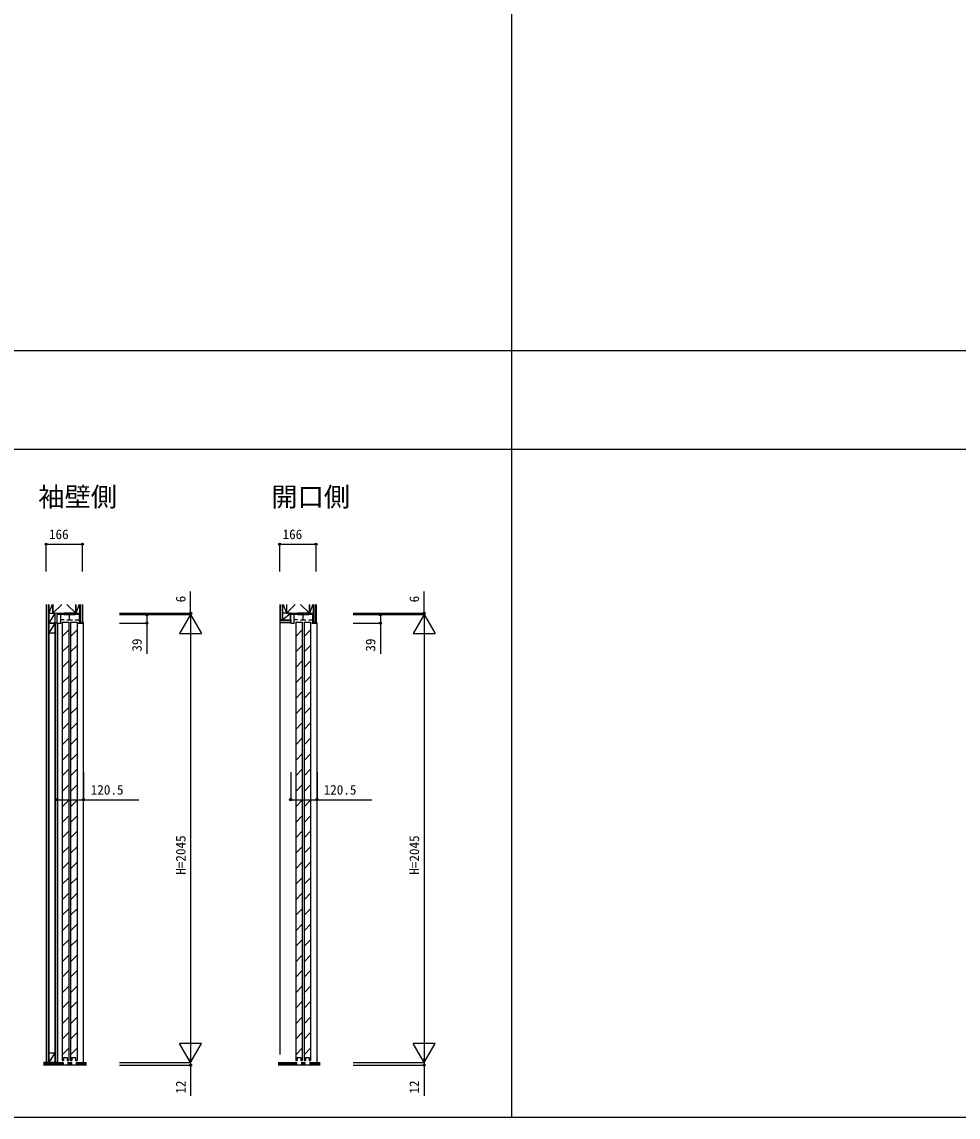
# Model space of a CAD drawing. Units: millimetres, scale not verified. Extents: x -14341 to 14340, y -10000 to 10000.
# Drawn here: x -10877 to -6603, y -10000 to -5000 of the extents above; entities that cross this region are included whole.
import ezdxf
from ezdxf.enums import TextEntityAlignment as Align

# ---------------------------------------------------------------- set-up
doc = ezdxf.new("R2010")
doc.units = ezdxf.units.MM
doc.header["$LTSCALE"] = 50
for name, color, linetype in [('0-0_0', 7, 'Continuous'), ('0-3_YKK_C1', 4, 'Continuous'), ('0-4_YKK_F1', 7, 'Continuous'), ('0-5_YKK_N1', 2, 'Continuous'), ('0-6_YKK_Z1', 7, 'Continuous')]:
    doc.layers.add(name, color=color, linetype=linetype)
doc.styles.add('ＭＳ ゴシック', font='')
doc.styles.get('ＭＳ ゴシック').set_extended_font_data('MS Gothic')

msp = doc.modelspace()

# ---------------------------------------------------------------- linework, layer by layer
at = {"layer": '0-3_YKK_C1'}
for p, q in [((-10616.4, -7706.3), (-10716.6, -7706.3)), ((-10716.6, -7745.3), (-10716.6, -7706.3)), ((-10716.6, -7745.3), (-10698.6, -7745.3)), ((-10701.6, -7706.3), (-10701.6, -7745.3)), ((-10684.8, -7730.1), (-10701.6, -7730.1)), ((-10693.6, -7740.3), (-10663.6, -7740.3)), ((-10693.6, -7740.3), (-10693.6, -9742.3)), ((-10672.4, -7730.1), (-10646.8, -7730.1)), ((-10663.6, -7740.3), (-10663.6, -9742.3)), ((-10659.6, -7730.1), (-10659.6, -7706.3)), ((-10655.6, -7740.3), (-10625.6, -7740.3)), ((-10655.6, -7740.3), (-10655.6, -9742.3)), ((-10634.4, -7730.1), (-10616.4, -7730.1)), ((-10625.6, -7740.3), (-10625.6, -9742.3)), ((-10620.6, -7745.3), (-10596.1, -7745.3)), ((-10616.4, -7706.3), (-10616.4, -7745.3)), ((-10596.1, -9751.3), (-10596.1, -7742.8)), ((-9549.9, -7706.3), (-9650.1, -7706.3)), ((-9650.1, -7745.3), (-9650.1, -7706.3)), ((-9650.1, -7745.3), (-9632.1, -7745.3)), ((-9635.1, -7706.3), (-9635.1, -7745.3)), ((-9618.3, -7730.1), (-9635.1, -7730.1)), ((-9627.1, -7740.3), (-9597.1, -7740.3)), ((-9627.1, -7740.3), (-9627.1, -9742.3)), ((-9605.9, -7730.1), (-9580.3, -7730.1)), ((-9597.1, -7740.3), (-9597.1, -9742.3)), ((-9593.1, -7730.1), (-9593.1, -7706.3)), ((-9589.1, -7740.3), (-9559.1, -7740.3)), ((-9589.1, -7740.3), (-9589.1, -9742.3)), ((-9567.9, -7730.1), (-9549.9, -7730.1)), ((-9559.1, -7740.3), (-9559.1, -9742.3)), ((-9554.1, -7745.3), (-9529.6, -7745.3)), ((-9549.9, -7706.3), (-9549.9, -7745.3)), ((-9529.6, -9751.3), (-9529.6, -7742.8)), ((-10693.6, -7806.1), (-10663.6, -7776.1)), ((-10655.6, -7806.1), (-10625.6, -7776.1)), ((-9627.1, -7806.1), (-9597.1, -7776.1)), ((-9589.1, -7806.1), (-9559.1, -7776.1)), ((-10693.6, -7876.81), (-10663.6, -7846.81)), ((-10655.6, -7876.81), (-10625.6, -7846.81)), ((-9627.1, -7876.81), (-9597.1, -7846.81)), ((-9589.1, -7876.81), (-9559.1, -7846.81)), ((-10693.6, -7947.52), (-10663.6, -7917.52)), ((-10655.6, -7947.52), (-10625.6, -7917.52)), ((-9627.1, -7947.52), (-9597.1, -7917.52)), ((-9589.1, -7947.52), (-9559.1, -7917.52)), ((-10693.6, -8018.23), (-10663.6, -7988.23)), ((-10655.6, -8018.23), (-10625.6, -7988.23)), ((-9627.1, -8018.23), (-9597.1, -7988.23)), ((-9589.1, -8018.23), (-9559.1, -7988.23)), ((-10693.6, -8088.94), (-10663.6, -8058.94)), ((-10655.6, -8088.94), (-10625.6, -8058.94)), ((-9627.1, -8088.94), (-9597.1, -8058.94)), ((-9589.1, -8088.94), (-9559.1, -8058.94)), ((-10693.6, -8159.65), (-10663.6, -8129.65)), ((-10655.6, -8159.65), (-10625.6, -8129.65)), ((-9627.1, -8159.65), (-9597.1, -8129.65)), ((-9589.1, -8159.65), (-9559.1, -8129.65)), ((-10693.6, -8230.36), (-10663.6, -8200.36)), ((-10655.6, -8230.36), (-10625.6, -8200.36)), ((-9627.1, -8230.36), (-9597.1, -8200.36)), ((-9589.1, -8230.36), (-9559.1, -8200.36)), ((-10693.6, -8301.07), (-10663.6, -8271.07)), ((-10655.6, -8301.07), (-10625.6, -8271.07)), ((-9627.1, -8301.07), (-9597.1, -8271.07)), ((-9589.1, -8301.07), (-9559.1, -8271.07)), ((-10693.6, -8371.78), (-10663.6, -8341.78)), ((-10655.6, -8371.78), (-10625.6, -8341.78)), ((-9627.1, -8371.78), (-9597.1, -8341.78)), ((-9589.1, -8371.78), (-9559.1, -8341.78)), ((-10693.6, -8442.49), (-10663.6, -8412.49)), ((-10655.6, -8442.49), (-10625.6, -8412.49)), ((-9627.1, -8442.49), (-9597.1, -8412.49)), ((-9589.1, -8442.49), (-9559.1, -8412.49)), ((-10693.6, -8513.2), (-10663.6, -8483.2)), ((-10655.6, -8513.2), (-10625.6, -8483.2)), ((-9627.1, -8513.2), (-9597.1, -8483.2)), ((-9589.1, -8513.2), (-9559.1, -8483.2)), ((-10693.6, -8583.92), (-10663.6, -8553.92)), ((-10655.6, -8583.92), (-10625.6, -8553.92)), ((-9627.1, -8583.92), (-9597.1, -8553.92)), ((-9589.1, -8583.92), (-9559.1, -8553.92)), ((-10693.6, -8654.63), (-10663.6, -8624.63)), ((-10655.6, -8654.63), (-10625.6, -8624.63)), ((-9627.1, -8654.63), (-9597.1, -8624.63)), ((-9589.1, -8654.63), (-9559.1, -8624.63)), ((-10693.6, -8725.34), (-10663.6, -8695.34)), ((-10655.6, -8725.34), (-10625.6, -8695.34)), ((-9627.1, -8725.34), (-9597.1, -8695.34)), ((-9589.1, -8725.34), (-9559.1, -8695.34)), ((-10693.6, -8796.05), (-10663.6, -8766.05)), ((-10655.6, -8796.05), (-10625.6, -8766.05)), ((-9627.1, -8796.05), (-9597.1, -8766.05)), ((-9589.1, -8796.05), (-9559.1, -8766.05)), ((-10693.6, -8866.76), (-10663.6, -8836.76)), ((-10655.6, -8866.76), (-10625.6, -8836.76)), ((-9627.1, -8866.76), (-9597.1, -8836.76)), ((-9589.1, -8866.76), (-9559.1, -8836.76)), ((-10693.6, -8937.47), (-10663.6, -8907.47)), ((-10655.6, -8937.47), (-10625.6, -8907.47)), ((-9627.1, -8937.47), (-9597.1, -8907.47)), ((-9589.1, -8937.47), (-9559.1, -8907.47)), ((-10693.6, -9008.18), (-10663.6, -8978.18)), ((-10655.6, -9008.18), (-10625.6, -8978.18)), ((-9627.1, -9008.18), (-9597.1, -8978.18)), ((-9589.1, -9008.18), (-9559.1, -8978.18)), ((-10693.6, -9078.89), (-10663.6, -9048.89)), ((-10655.6, -9078.89), (-10625.6, -9048.89)), ((-9627.1, -9078.89), (-9597.1, -9048.89)), ((-9589.1, -9078.89), (-9559.1, -9048.89)), ((-10693.6, -9149.6), (-10663.6, -9119.6)), ((-10655.6, -9149.6), (-10625.6, -9119.6)), ((-9627.1, -9149.6), (-9597.1, -9119.6)), ((-9589.1, -9149.6), (-9559.1, -9119.6)), ((-10693.6, -9220.31), (-10663.6, -9190.31)), ((-10655.6, -9220.31), (-10625.6, -9190.31)), ((-9627.1, -9220.31), (-9597.1, -9190.31)), ((-9589.1, -9220.31), (-9559.1, -9190.31)), ((-10693.6, -9291.02), (-10663.6, -9261.02)), ((-10655.6, -9291.02), (-10625.6, -9261.02)), ((-9627.1, -9291.02), (-9597.1, -9261.02)), ((-9589.1, -9291.02), (-9559.1, -9261.02)), ((-10693.6, -9361.73), (-10663.6, -9331.73)), ((-10655.6, -9361.73), (-10625.6, -9331.73)), ((-9627.1, -9361.73), (-9597.1, -9331.73)), ((-9589.1, -9361.73), (-9559.1, -9331.73)), ((-10693.6, -9432.44), (-10663.6, -9402.44)), ((-10655.6, -9432.44), (-10625.6, -9402.44)), ((-9627.1, -9432.44), (-9597.1, -9402.44)), ((-9589.1, -9432.44), (-9559.1, -9402.44)), ((-10693.6, -9503.15), (-10663.6, -9473.15)), ((-10655.6, -9503.15), (-10625.6, -9473.15)), ((-9627.1, -9503.15), (-9597.1, -9473.15)), ((-9589.1, -9503.15), (-9559.1, -9473.15)), ((-10693.6, -9573.86), (-10663.6, -9543.86)), ((-10655.6, -9573.86), (-10625.6, -9543.86)), ((-9627.1, -9573.86), (-9597.1, -9543.86)), ((-9589.1, -9573.86), (-9559.1, -9543.86)), ((-10693.6, -9644.58), (-10663.6, -9614.58)), ((-10655.6, -9644.58), (-10625.6, -9614.58)), ((-9627.1, -9644.58), (-9597.1, -9614.58)), ((-9589.1, -9644.58), (-9559.1, -9614.58)), ((-10693.6, -9715.29), (-10663.6, -9685.29)), ((-10655.6, -9715.29), (-10625.6, -9685.29)), ((-9627.1, -9715.29), (-9597.1, -9685.29)), ((-9589.1, -9715.29), (-9559.1, -9685.29)), ((-10693.6, -9742.3), (-10687.1, -9742.3)), ((-10687.1, -9728.3), (-10670.1, -9728.3)), ((-10687.1, -9728.3), (-10687.1, -9742.3)), ((-10670.1, -9728.3), (-10670.1, -9742.3)), ((-10670.1, -9742.3), (-10663.6, -9742.3)), ((-10655.6, -9742.3), (-10649.1, -9742.3)), ((-10649.1, -9728.3), (-10632.1, -9728.3)), ((-10649.1, -9728.3), (-10649.1, -9742.3)), ((-10632.1, -9728.3), (-10632.1, -9742.3)), ((-10632.1, -9742.3), (-10625.6, -9742.3)), ((-9627.1, -9742.3), (-9620.6, -9742.3)), ((-9620.6, -9728.3), (-9603.6, -9728.3)), ((-9620.6, -9728.3), (-9620.6, -9742.3)), ((-9603.6, -9728.3), (-9603.6, -9742.3)), ((-9603.6, -9742.3), (-9597.1, -9742.3)), ((-9589.1, -9742.3), (-9582.6, -9742.3)), ((-9582.6, -9728.3), (-9565.6, -9728.3)), ((-9582.6, -9728.3), (-9582.6, -9742.3)), ((-9565.6, -9728.3), (-9565.6, -9742.3)), ((-9565.6, -9742.3), (-9559.1, -9742.3))]:
    msp.add_line(p, q, dxfattribs=at)
at = {"layer": '0-4_YKK_F1'}
for p, q in [((-8640.6, -10000.3), (-8640.6, 9499.7)), ((-14340.6, -6500.3), (14159.4, -6500.3)), ((-14340.6, -6950.3), (14159.4, -6950.3)), ((-14340.6, -10000.3), (14340.42, -10000.3))]:
    msp.add_line(p, q, dxfattribs=at)
at = {"layer": '0-5_YKK_N1'}
for p, q in [((-10766.6, -7509.8), (-10766.6, -7384.8)), ((-10766.6, -7384.8), (-10600.6, -7384.8)), ((-10600.6, -7509.8), (-10600.6, -7384.8)), ((-9700.1, -7509.8), (-9700.1, -7384.8)), ((-9700.1, -7384.8), (-9534.1, -7384.8)), ((-9534.1, -7509.8), (-9534.1, -7384.8)), ((-10107.1, -7700.3), (-10107.1, -7600.3)), ((-9040.6, -7700.3), (-9040.6, -7600.3)), ((-10432.1, -7700.3), (-10107.1, -7700.3)), ((-10432.1, -7706.3), (-10107.1, -7706.3)), ((-10432.1, -7745.3), (-10307.1, -7745.3)), ((-10107.1, -7706.3), (-10157.1, -7792.9)), ((-10107.1, -7706.3), (-10107.1, -7700.3)), ((-10107.1, -7706.3), (-10107.1, -9751.3)), ((-10107.1, -7706.3), (-10057.1, -7792.9)), ((-9365.6, -7700.3), (-9040.6, -7700.3)), ((-9365.6, -7706.3), (-9040.6, -7706.3)), ((-9365.6, -7745.3), (-9240.6, -7745.3)), ((-9040.6, -7706.3), (-9090.6, -7792.9)), ((-9040.6, -7706.3), (-9040.6, -7700.3)), ((-9040.6, -7706.3), (-9040.6, -9751.3)), ((-9040.6, -7706.3), (-8990.6, -7792.9)), ((-10157.1, -7792.9), (-10057.1, -7792.9)), ((-9090.6, -7792.9), (-8990.6, -7792.9)), ((-10596.1, -8426.3), (-10596.1, -8551.3)), ((-9529.6, -8426.3), (-9529.6, -8551.3)), ((-10107.1, -9751.3), (-10157.1, -9664.7)), ((-10057.1, -9664.7), (-10157.1, -9664.7)), ((-10107.1, -9751.3), (-10057.1, -9664.7)), ((-9040.6, -9751.3), (-9090.6, -9664.7)), ((-8990.6, -9664.7), (-9090.6, -9664.7)), ((-9040.6, -9751.3), (-8990.6, -9664.7)), ((-10107.1, -9751.3), (-10107.1, -9731.3)), ((-9040.6, -9751.3), (-9040.6, -9731.3)), ((-10432.1, -9751.3), (-10107.1, -9751.3)), ((-10432.1, -9751.3), (-10107.1, -9751.3)), ((-10432.1, -9763.3), (-10107.1, -9763.3)), ((-10107.1, -9751.3), (-10107.1, -9763.3)), ((-10107.1, -9763.3), (-10107.1, -9903.3)), ((-9365.6, -9751.3), (-9040.6, -9751.3)), ((-9365.6, -9751.3), (-9040.6, -9751.3)), ((-9365.6, -9763.3), (-9040.6, -9763.3)), ((-9040.6, -9751.3), (-9040.6, -9763.3)), ((-9040.6, -9763.3), (-9040.6, -9903.3))]:
    msp.add_line(p, q, dxfattribs=at)
for points in [[(-10432.1, -7706.3), (-10107.1, -7706.3), (-10107.1, -7726.3)], [(-10432.1, -7706.3), (-10307.1, -7706.3), (-10307.1, -7745.3), (-10307.1, -7885.3)], [(-9365.6, -7706.3), (-9040.6, -7706.3), (-9040.6, -7726.3)], [(-9365.6, -7706.3), (-9240.6, -7706.3), (-9240.6, -7745.3), (-9240.6, -7885.3)], [(-10716.6, -8426.3), (-10716.6, -8551.3), (-10596.1, -8551.3), (-10343.05, -8551.3)], [(-9650.1, -8426.3), (-9650.1, -8551.3), (-9529.6, -8551.3), (-9279.6, -8551.3)]]:
    msp.add_lwpolyline(points, dxfattribs=at)
for centre in [(-10766.6, -7384.8), (-10600.6, -7384.8), (-9700.1, -7384.8), (-9534.1, -7384.8), (-10107.1, -7700.3), (-9040.6, -7700.3), (-10307.1, -7706.3), (-10307.1, -7745.3), (-9240.6, -7706.3), (-9240.6, -7745.3), (-10716.6, -8551.3), (-10596.1, -8551.3), (-9650.1, -8551.3), (-9529.6, -8551.3), (-10107.1, -9763.3), (-9040.6, -9763.3)]:
    msp.add_circle(centre, 5, dxfattribs=at)
at = {"layer": '0-6_YKK_Z1'}
for p, q in [((-10766.6, -7659.8), (-10766.6, -9751.3)), ((-10764.6, -7659.8), (-10764.6, -9751.3)), ((-10756.1, -7659.8), (-10756.1, -9751.3)), ((-10738.91, -7659.8), (-10754.1, -7700.3)), ((-10754.1, -7659.8), (-10754.1, -9751.3)), ((-10736.1, -7700.3), (-10695.6, -7659.8)), ((-10631.1, -7700.3), (-10671.6, -7659.8)), ((-10615.91, -7659.8), (-10631.1, -7700.3)), ((-10613.1, -7659.8), (-10613.1, -7742.8)), ((-10611.1, -7659.8), (-10611.1, -7742.8)), ((-10602.6, -7659.8), (-10602.6, -7742.8)), ((-10600.6, -7659.8), (-10600.6, -7742.8)), ((-9700.1, -7659.8), (-9700.1, -7730.3)), ((-9698.1, -7659.8), (-9698.1, -7730.3)), ((-9689.6, -7659.8), (-9689.6, -7730.3)), ((-9687.6, -7659.8), (-9687.6, -7730.3)), ((-9684.79, -7659.8), (-9669.6, -7700.3)), ((-9669.6, -7700.3), (-9629.1, -7659.8)), ((-9564.6, -7700.3), (-9605.1, -7659.8)), ((-9549.41, -7659.8), (-9564.6, -7700.3)), ((-9546.6, -7659.8), (-9546.6, -7742.8)), ((-9544.6, -7659.8), (-9544.6, -7742.8)), ((-9536.1, -7659.8), (-9536.1, -7742.8)), ((-9534.1, -7659.8), (-9534.1, -7742.8)), ((-10727.1, -7700.3), (-10754.1, -7745.3)), ((-10727.1, -7745.3), (-10754.1, -7790.3)), ((-10727.1, -7745.3), (-10727.1, -9751.3)), ((-10714.6, -7745.3), (-10727.1, -7745.3)), ((-10725.1, -7745.3), (-10725.1, -9751.3)), ((-10716.6, -7745.3), (-10716.6, -9751.3)), ((-10714.6, -7745.3), (-10714.6, -9751.3)), ((-10684.1, -7706.3), (-10634.1, -7700.3)), ((-10600.6, -7742.8), (-10613.1, -7742.8)), ((-9700.1, -7730.3), (-9650.11, -7730.3)), ((-9700.1, -7730.3), (-9700.1, -7742.8)), ((-9687.6, -7730.3), (-9700.1, -7730.3)), ((-9700.1, -7732.3), (-9650.11, -7732.3)), ((-9700.1, -7740.8), (-9650.11, -7740.8)), ((-9700.1, -7741.8), (-9700.1, -9714.39)), ((-9700.1, -7742.8), (-9650.11, -7742.8)), ((-9687.6, -7730.3), (-9651.6, -7700.3)), ((-9650.11, -7730.3), (-9650.11, -7742.8)), ((-9617.6, -7706.3), (-9567.6, -7700.3)), ((-9534.1, -7742.8), (-9546.6, -7742.8)), ((-10727.1, -9706.3), (-10754.1, -9751.3)), ((-10754.1, -9751.3), (-10778.6, -9751.3)), ((-10778.6, -9751.3), (-10689.6, -9751.3)), ((-10778.6, -9753.3), (-10689.6, -9753.3)), ((-10778.6, -9755.3), (-10689.6, -9755.3)), ((-10778.6, -9757.3), (-10689.6, -9757.3)), ((-10778.6, -9759.3), (-10689.6, -9759.3)), ((-10778.6, -9761.3), (-10689.6, -9761.3)), ((-10582.1, -9763.3), (-10778.6, -9763.3)), ((-10754.1, -9751.3), (-10766.6, -9751.3)), ((-10714.6, -9751.3), (-10727.1, -9751.3)), ((-10689.6, -9751.3), (-10689.6, -9763.3)), ((-10689.6, -9751.3), (-10689.6, -9763.3)), ((-10667.6, -9751.3), (-10667.6, -9763.3)), ((-10667.6, -9751.3), (-10651.6, -9751.3)), ((-10667.6, -9751.3), (-10667.6, -9763.3)), ((-10667.6, -9753.3), (-10651.6, -9753.3)), ((-10667.6, -9755.3), (-10651.6, -9755.3)), ((-10667.6, -9757.3), (-10651.6, -9757.3)), ((-10667.6, -9759.3), (-10651.6, -9759.3)), ((-10667.6, -9761.3), (-10651.6, -9761.3)), ((-10651.6, -9751.3), (-10651.6, -9763.3)), ((-10651.6, -9751.3), (-10651.6, -9763.3)), ((-10629.6, -9751.3), (-10629.6, -9763.3)), ((-10629.6, -9751.3), (-10582.1, -9751.3)), ((-10629.6, -9751.3), (-10629.6, -9763.3)), ((-10629.6, -9753.3), (-10582.1, -9753.3)), ((-10629.6, -9755.3), (-10582.1, -9755.3)), ((-10629.6, -9757.3), (-10582.1, -9757.3)), ((-10629.6, -9759.3), (-10582.1, -9759.3)), ((-10629.6, -9761.3), (-10582.1, -9761.3)), ((-9707.1, -9751.3), (-9623.1, -9751.3)), ((-9707.1, -9753.3), (-9623.1, -9753.3)), ((-9707.1, -9755.3), (-9623.1, -9755.3)), ((-9707.1, -9757.3), (-9623.1, -9757.3)), ((-9707.1, -9759.3), (-9623.1, -9759.3)), ((-9707.1, -9761.3), (-9623.1, -9761.3)), ((-9515.6, -9763.3), (-9707.1, -9763.3)), ((-9623.1, -9751.3), (-9623.1, -9763.3)), ((-9623.1, -9751.3), (-9623.1, -9763.3)), ((-9601.1, -9751.3), (-9585.1, -9751.3)), ((-9601.1, -9751.3), (-9601.1, -9763.3)), ((-9601.1, -9751.3), (-9601.1, -9763.3)), ((-9601.1, -9753.3), (-9585.1, -9753.3)), ((-9601.1, -9755.3), (-9585.1, -9755.3)), ((-9601.1, -9757.3), (-9585.1, -9757.3)), ((-9601.1, -9759.3), (-9585.1, -9759.3)), ((-9601.1, -9761.3), (-9585.1, -9761.3)), ((-9585.1, -9751.3), (-9585.1, -9763.3)), ((-9585.1, -9751.3), (-9585.1, -9763.3)), ((-9563.1, -9751.3), (-9515.6, -9751.3)), ((-9563.1, -9751.3), (-9563.1, -9763.3)), ((-9563.1, -9751.3), (-9563.1, -9763.3)), ((-9562.6, -9753.3), (-9515.6, -9753.3)), ((-9562.6, -9755.3), (-9515.6, -9755.3)), ((-9562.6, -9757.3), (-9515.6, -9757.3)), ((-9562.6, -9759.3), (-9515.6, -9759.3)), ((-9562.6, -9761.3), (-9515.6, -9761.3))]:
    msp.add_line(p, q, dxfattribs=at)
for points in [[(-10754.1, -7659.8), (-10754.1, -7700.3), (-10736.1, -7700.3), (-10736.1, -7659.8)], [(-10736.1, -7659.8), (-10736.1, -7700.3), (-10631.1, -7700.3), (-10631.1, -7659.8)], [(-10631.1, -7659.8), (-10631.1, -7700.3), (-10613.1, -7700.3), (-10613.1, -7659.8)], [(-9669.6, -7659.8), (-9669.6, -7700.3), (-9687.6, -7700.3), (-9687.6, -7659.8)], [(-9669.6, -7659.8), (-9669.6, -7700.3), (-9564.6, -7700.3), (-9564.6, -7659.8)], [(-9564.6, -7659.8), (-9564.6, -7700.3), (-9546.6, -7700.3), (-9546.6, -7659.8)]]:
    msp.add_lwpolyline(points, dxfattribs=at)
for points in [[(-10754.1, -7700.3), (-10727.1, -7700.3), (-10727.1, -7745.3), (-10754.1, -7745.3)], [(-10754.1, -7745.3), (-10727.1, -7745.3), (-10727.1, -7790.3), (-10754.1, -7790.3)], [(-10684.1, -7706.3), (-10634.1, -7706.3), (-10634.1, -7700.3), (-10684.1, -7700.3)], [(-9687.6, -7730.3), (-9651.6, -7730.3), (-9651.6, -7700.3), (-9687.6, -7700.3)], [(-9617.6, -7706.3), (-9567.6, -7706.3), (-9567.6, -7700.3), (-9617.6, -7700.3)], [(-10754.1, -9706.3), (-10727.1, -9706.3), (-10727.1, -9751.3), (-10754.1, -9751.3)]]:
    msp.add_lwpolyline(points, close=True, dxfattribs=at)

# ---------------------------------------------------------------- texts
at = {"layer": '0-0_0', "style": 'ＭＳ ゴシック'}
for s, p in [('袖壁側', (-10802.92, -7238.88)), ('開口側', (-9738.9, -7238.88))]:
    msp.add_text(s, height=87.98, dxfattribs=at).set_placement(p, align=Align.BOTTOM_LEFT)
at = {"layer": '0-5_YKK_N1', "style": 'ＭＳ ゴシック'}
for s, p in [('166', (-10753.6, -7374.8)), ('166', (-9687.1, -7374.8)), ('120.5', (-10563.05, -8541.3)), ('120.5', (-9499.6, -8541.3))]:
    msp.add_text(s, height=43.99, dxfattribs=at).set_placement(p, align=Align.BOTTOM_LEFT)
for s, p in [('6', (-10117.1, -7650.3)), ('6', (-9050.6, -7650.3)), ('39', (-10317.1, -7875.3)), ('39', (-9250.6, -7875.3)), ('H=2045', (-10117.1, -8893.8)), ('H=2045', (-9050.6, -8893.8)), ('12', (-10117.1, -9893.3)), ('12', (-9050.6, -9893.3))]:
    msp.add_text(s, height=43.99, rotation=90, dxfattribs=at).set_placement(p, align=Align.BOTTOM_LEFT)

doc.saveas('drawing.dxf')
